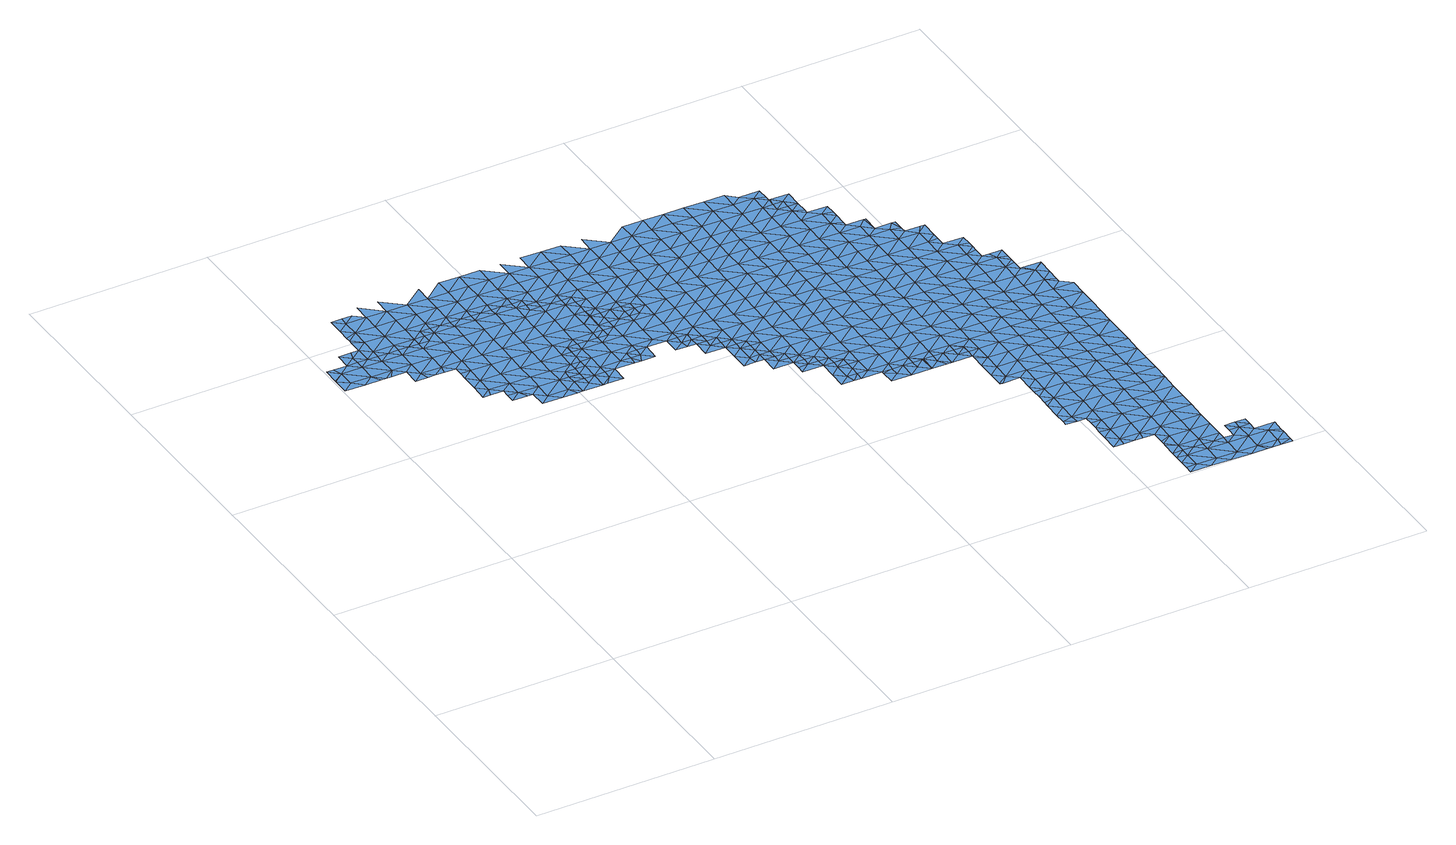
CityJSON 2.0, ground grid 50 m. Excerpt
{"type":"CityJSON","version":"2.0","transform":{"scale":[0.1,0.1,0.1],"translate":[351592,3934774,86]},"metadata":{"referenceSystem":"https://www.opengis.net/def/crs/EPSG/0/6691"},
"CityObjects":{
"waterbody1":{"type":"WaterBody","attributes":{"name":"3","class":"1140","function":"1","WaterBodyRiverFloodingRiskAttribute.description":"2","WaterBodyRiverFloodingRiskAttribute.rankOrg":"2","WaterBodyRiverFloodingRiskAttribute.adminType":"2","WaterBodyRiverFloodingRiskAttribute.scale":"L2"},"geometry":[{"type":"MultiSurface","lod":"1","boundaries":[[[0,1,2]],[[3,2,1]],[[3,1,4]],[[0,5,1]],[[6,4,1]],[[6,1,5]],[[7,8,5]],[[6,5,8]],[[6,9,10]],[[10,9,11]],[[9,6,8]],[[7,12,8]],[[11,13,14]],[[14,13,15]],[[11,9,13]],[[16,9,8]],[[15,17,18]],[[19,8,12]],[[15,13,17]],[[19,16,8]],[[16,13,9]],[[20,18,17]],[[19,12,21]],[[13,22,17]],[[23,20,17]],[[21,24,19]],[[13,16,25]],[[22,13,25]],[[24,26,19]],[[23,17,22]],[[27,26,24]],[[16,19,26]],[[28,25,16]],[[27,29,26]],[[30,16,26]],[[28,31,25]],[[29,32,26]],[[16,30,28]],[[22,25,31]],[[33,30,26]],[[32,29,34]],[[32,33,26]],[[35,22,31]],[[36,28,30]],[[37,30,33]],[[36,31,28]],[[37,33,38]],[[36,30,37]],[[31,39,40]],[[36,39,31]],[[38,41,37]],[[42,37,41]],[[37,43,36]],[[43,39,36]],[[44,42,41]],[[37,42,43]],[[44,45,42]],[[46,39,43]],[[47,39,46]],[[45,48,42]],[[42,49,43]],[[50,51,52]],[[43,49,46]],[[53,48,45]],[[54,51,55]],[[51,50,55]],[[56,54,55]],[[42,48,49]],[[50,57,55]],[[53,58,48]],[[59,60,46]],[[46,49,59]],[[61,55,57]],[[56,55,61]],[[48,58,62]],[[61,57,63]],[[49,48,64]],[[63,57,65]],[[49,66,59]],[[58,67,62]],[[64,48,62]],[[68,61,63]],[[69,60,59]],[[70,61,68]],[[71,70,68]],[[65,72,63]],[[73,74,75]],[[67,76,62]],[[66,49,64]],[[66,69,59]],[[75,71,77]],[[71,68,77]],[[73,75,77]],[[62,76,78]],[[79,64,62]],[[80,73,77]],[[81,77,68]],[[63,72,82]],[[62,78,79]],[[68,63,81]],[[83,66,64]],[[77,84,80]],[[85,82,72]],[[81,63,82]],[[79,78,86]],[[83,69,66]],[[87,64,79]],[[86,88,79]],[[83,64,87]],[[84,77,89]],[[77,81,89]],[[90,81,82]],[[82,85,91]],[[92,93,94]],[[90,82,91]],[[95,84,89]],[[96,69,83]],[[97,89,81]],[[88,93,98]],[[87,79,99]],[[93,92,98]],[[79,88,99]],[[97,81,90]],[[100,95,89]],[[99,101,87]],[[87,102,83]],[[97,90,103]],[[88,98,99]],[[92,104,98]],[[102,96,83]],[[105,100,89]],[[103,106,97]],[[105,89,97]],[[102,87,101]],[[107,98,104]],[[106,108,97]],[[105,109,100]],[[110,109,111]],[[112,107,104]],[[110,100,109]],[[99,98,113]],[[114,105,97]],[[113,98,107]],[[115,116,117]],[[115,118,116]],[[119,111,109]],[[101,99,120]],[[97,108,114]],[[112,121,107]],[[120,99,113]],[[102,101,120]],[[122,123,102]],[[124,125,118]],[[126,124,115]],[[105,127,109]],[[109,128,119]],[[118,115,124]],[[120,122,102]],[[129,127,105]],[[129,105,114]],[[124,130,125]],[[108,131,114]],[[132,113,107]],[[133,130,121]],[[133,125,130]],[[126,134,124]],[[135,132,107]],[[107,121,135]],[[128,109,127]],[[136,129,114]],[[121,130,135]],[[136,114,131]],[[137,128,127]],[[138,124,134]],[[124,139,130]],[[120,113,140]],[[138,139,124]],[[139,135,130]],[[140,113,132]],[[122,120,140]],[[141,138,134]],[[129,142,127]],[[143,137,127]],[[144,145,122]],[[136,131,146]],[[147,142,129]],[[147,129,136]],[[135,148,132]],[[149,122,140]],[[146,150,136]],[[141,151,138]],[[144,122,149]],[[143,127,142]],[[150,152,136]],[[153,140,132]],[[135,139,148]],[[154,155,156]],[[157,147,136]],[[153,149,140]],[[158,159,156]],[[160,138,151]],[[138,161,139]],[[162,143,142]],[[163,143,162]],[[132,148,164]],[[151,163,162]],[[156,155,158]],[[136,152,165]],[[160,161,138]],[[166,148,139]],[[152,159,165]],[[132,164,153]],[[147,167,142]],[[149,168,144]],[[160,151,162]],[[153,168,149]],[[159,158,165]],[[155,169,158]],[[157,136,165]],[[170,162,142]],[[167,147,157]],[[167,170,142]],[[170,160,162]],[[164,148,166]],[[171,169,172]],[[139,161,166]],[[172,173,171]],[[174,144,168]],[[173,175,171]],[[165,158,176]],[[158,169,176]],[[165,177,157]],[[178,168,153]],[[170,179,160]],[[160,180,161]],[[164,166,181]],[[153,164,182]],[[169,171,176]],[[183,184,185]],[[175,186,171]],[[187,177,165]],[[182,164,181]],[[185,188,189]],[[165,176,187]],[[157,190,167]],[[161,191,166]],[[185,184,188]],[[186,192,171]],[[191,181,166]],[[174,168,178]],[[160,179,180]],[[171,193,176]],[[194,189,195]],[[153,182,178]],[[189,188,195]],[[186,194,195]],[[184,196,188]],[[193,187,176]],[[195,192,186]],[[157,177,190]],[[161,180,191]],[[197,182,181]],[[170,167,198]],[[191,199,181]],[[196,200,188]],[[179,170,198]],[[201,196,202]],[[171,192,193]],[[167,190,198]],[[188,203,195]],[[202,204,201]],[[201,204,205]],[[182,206,178]],[[207,208,187]],[[201,200,196]],[[209,210,179]],[[197,206,182]],[[206,211,178]],[[209,179,198]],[[187,193,207]],[[177,187,208]],[[181,199,197]],[[177,212,190]],[[180,179,210]],[[205,213,201]],[[192,195,203]],[[208,212,177]],[[188,200,203]],[[203,214,192]],[[192,215,193]],[[190,216,198]],[[191,180,217]],[[213,218,201]],[[214,215,192]],[[212,216,190]],[[219,220,221]],[[220,213,222]],[[193,215,207]],[[199,191,217]],[[201,223,200]],[[222,221,220]],[[180,210,217]],[[217,224,199]],[[199,225,197]],[[220,218,213]],[[209,198,216]],[[226,208,207]],[[227,210,209]],[[215,228,207]],[[219,229,220]],[[203,200,223]],[[201,218,223]],[[203,230,214]],[[231,232,233]],[[199,224,225]],[[234,231,233]],[[208,235,212]],[[209,216,236]],[[210,237,217]],[[206,197,238]],[[226,207,228]],[[220,239,218]],[[226,235,208]],[[240,241,242]],[[230,203,223]],[[227,209,236]],[[232,243,233]],[[227,237,210]],[[239,220,229]],[[244,216,212]],[[242,234,240]],[[230,245,214]],[[214,246,215]],[[197,225,238]],[[234,233,240]],[[239,229,241]],[[245,246,214]],[[224,217,237]],[[239,247,218]],[[218,248,223]],[[239,241,240]],[[215,249,228]],[[250,225,224]],[[206,238,251]],[[252,240,233]],[[244,212,235]],[[236,216,244]],[[253,226,228]],[[250,238,225]],[[254,224,237]],[[252,239,240]],[[233,243,255]],[[230,223,248]],[[249,215,246]],[[256,255,243]],[[218,247,248]],[[250,224,254]],[[248,257,230]],[[230,258,245]],[[259,237,227]],[[226,260,235]],[[236,244,261]],[[227,236,262]],[[250,263,238]],[[238,264,251]],[[233,255,252]],[[253,228,249]],[[239,265,247]],[[262,236,261]],[[262,259,227]],[[245,266,246]],[[267,254,237]],[[235,268,244]],[[256,269,255]],[[258,230,257]],[[266,249,246]],[[259,267,237]],[[239,252,265]],[[226,253,260]],[[238,263,264]],[[269,270,255]],[[271,257,248]],[[272,247,265]],[[268,235,260]],[[261,244,268]],[[245,258,266]],[[255,273,252]],[[249,274,253]],[[275,263,250]],[[248,247,271]],[[276,262,261]],[[250,254,275]],[[277,270,269]],[[247,272,271]],[[274,249,266]],[[278,260,253]],[[271,279,257]],[[280,261,268]],[[254,267,275]],[[273,255,270]],[[262,281,259]],[[265,252,273]],[[282,272,265]],[[275,283,263]],[[263,284,264]],[[285,278,253]],[[276,261,280]],[[276,281,262]],[[258,257,286]],[[258,287,266]],[[253,274,285]],[[277,288,270]],[[259,289,267]],[[286,257,279]],[[286,287,258]],[[282,265,273]],[[272,290,271]],[[268,260,278]],[[288,291,270]],[[292,275,267]],[[263,283,284]],[[291,293,270]],[[287,294,266]],[[290,272,282]],[[280,268,295]],[[270,296,273]],[[292,283,275]],[[297,276,280]],[[274,266,294]],[[259,281,289]],[[274,298,285]],[[268,278,295]],[[279,271,299]],[[294,298,274]],[[300,293,291]],[[299,271,290]],[[292,267,289]],[[301,284,283]],[[302,280,295]],[[279,303,286]],[[276,304,281]],[[296,305,273]],[[270,293,296]],[[297,280,302]],[[286,303,287]],[[282,273,305]],[[282,306,290]],[[279,299,307]],[[278,285,308]],[[301,283,292]],[[278,309,295]],[[300,310,293]],[[301,311,284]],[[303,279,307]],[[287,312,294]],[[285,298,308]],[[290,313,299]],[[303,312,287]],[[276,297,304]],[[314,315,316]],[[316,317,318]],[[289,281,319]],[[306,282,305]],[[289,320,292]],[[310,321,293]],[[306,313,290]],[[322,323,324]],[[309,278,308]],[[302,295,309]],[[293,325,296]],[[319,281,304]],[[326,327,328]],[[314,316,318]],[[329,297,302]],[[312,330,294]],[[331,332,315]],[[294,333,298]],[[334,326,328]],[[314,331,315]],[[309,335,302]],[[336,323,322]],[[336,337,323]],[[313,338,299]],[[338,303,307]],[[339,321,310]],[[335,329,302]],[[340,314,318]],[[298,333,308]],[[341,311,301]],[[307,299,338]],[[327,342,343]],[[297,329,304]],[[326,342,327]],[[289,319,320]],[[344,336,322]],[[331,345,332]],[[346,347,337]],[[342,348,343]],[[305,296,325]],[[349,306,305]],[[336,346,337]],[[301,292,341]],[[350,345,351]],[[352,312,303]],[[293,321,325]],[[350,332,345]],[[333,294,330]],[[334,353,326]],[[341,292,320]],[[354,355,351]],[[348,356,357]],[[340,358,314]],[[342,356,348]],[[339,359,321]],[[345,354,351]],[[357,356,340]],[[354,360,355]],[[346,361,347]],[[314,362,331]],[[347,361,363]],[[349,305,325]],[[309,308,364]],[[352,303,338]],[[363,361,365]],[[319,304,366]],[[349,367,306]],[[306,368,313]],[[309,369,335]],[[352,370,312]],[[312,371,330]],[[372,342,326]],[[373,321,359]],[[308,333,364]],[[364,369,309]],[[374,311,341]],[[331,362,345]],[[375,326,353]],[[304,329,366]],[[354,376,360]],[[360,376,344]],[[321,377,325]],[[370,371,312]],[[378,379,373]],[[377,321,373]],[[340,356,358]],[[375,372,326]],[[330,371,333]],[[378,365,379]],[[380,341,320]],[[381,319,366]],[[365,361,379]],[[382,356,342]],[[314,358,362]],[[369,383,335]],[[336,344,384]],[[335,385,329]],[[320,319,380]],[[338,313,368]],[[386,352,338]],[[375,353,387]],[[345,388,354]],[[389,364,333]],[[346,336,390]],[[306,367,368]],[[346,391,361]],[[383,385,335]],[[380,319,381]],[[377,373,379]],[[344,376,384]],[[341,392,374]],[[349,325,393]],[[336,384,390]],[[380,392,341]],[[345,362,394]],[[354,395,376]],[[396,367,349]],[[387,397,375]],[[398,370,352]],[[366,329,385]],[[325,377,393]],[[389,333,371]],[[382,342,372]],[[358,356,382]],[[338,368,386]],[[399,400,401]],[[345,394,388]],[[401,400,402]],[[376,395,384]],[[346,390,391]],[[358,403,362]],[[379,404,377]],[[405,398,352]],[[406,349,393]],[[407,368,367]],[[408,383,369]],[[379,361,404]],[[399,409,400]],[[402,410,411]],[[370,398,371]],[[412,364,389]],[[397,413,375]],[[352,386,405]],[[369,364,408]],[[411,410,397]],[[366,385,414]],[[354,388,395]],[[381,366,415]],[[396,407,367]],[[358,382,416]],[[374,392,417]],[[361,391,404]],[[362,418,394]],[[377,419,393]],[[349,406,396]],[[402,400,410]],[[409,420,400]],[[404,419,377]],[[415,366,414]],[[413,421,375]],[[371,422,389]],[[415,423,381]],[[364,412,408]],[[403,358,416]],[[403,418,362]],[[418,388,394]],[[398,422,371]],[[390,384,424]],[[408,425,383]],[[383,426,385]],[[372,375,421]],[[380,381,423]],[[380,427,392]],[[386,368,407]],[[384,395,424]],[[397,410,413]],[[425,426,383]],[[419,428,393]],[[392,429,417]],[[393,430,406]],[[382,372,421]],[[423,427,380]],[[386,431,405]],[[432,410,400]],[[385,426,414]],[[433,395,388]],[[422,434,389]],[[389,435,412]],[[428,430,393]],[[436,431,386]],[[406,430,396]],[[390,424,437]],[[391,390,438]],[[439,398,405]],[[400,420,440]],[[416,382,441]],[[392,427,429]],[[442,408,412]],[[386,407,436]],[[441,382,421]],[[404,391,438]],[[433,388,418]],[[390,437,438]],[[404,443,419]],[[433,444,395]],[[435,389,434]],[[396,445,407]],[[442,425,408]],[[420,446,440]],[[413,410,432]],[[447,422,398]],[[430,445,396]],[[400,440,432]],[[424,395,444]],[[423,415,448]],[[414,426,449]],[[415,414,450]],[[424,451,437]],[[416,441,452]],[[403,416,453]],[[439,405,431]],[[454,427,423]],[[439,447,398]],[[407,455,436]],[[404,438,443]],[[446,456,440]],[[423,448,457]],[[443,458,419]],[[459,454,423]],[[419,460,428]],[[450,414,449]],[[412,435,442]],[[461,429,427]],[[418,403,453]],[[423,457,459]],[[462,413,432]],[[463,441,421]],[[416,452,453]],[[442,464,425]],[[448,415,450]],[[425,465,426]],[[421,413,466]],[[437,467,438]],[[468,431,436]],[[453,469,418]],[[434,422,447]],[[424,444,451]],[[455,407,445]],[[464,465,425]],[[470,461,427]],[[466,413,462]],[[470,427,454]],[[463,452,441]],[[433,418,469]],[[426,465,449]],[[434,471,435]],[[472,443,438]],[[473,444,433]],[[430,428,460]],[[474,448,450]],[[467,437,451]],[[475,450,449]],[[419,458,460]],[[430,476,445]],[[471,442,435]],[[468,436,455]],[[477,439,431]],[[460,476,430]],[[440,456,478]],[[463,421,466]],[[468,479,431]],[[434,447,480]],[[481,475,449]],[[432,440,482]],[[483,433,469]],[[463,484,452]],[[443,485,458]],[[477,447,439]],[[471,434,480]],[[438,467,472]],[[486,464,442]],[[472,485,443]],[[456,487,478]],[[482,440,478]],[[488,450,475]],[[476,489,445]],[[445,490,455]],[[453,452,484]],[[474,450,491]],[[451,444,473]],[[492,467,451]],[[471,486,442]],[[453,493,469]],[[450,488,491]],[[449,465,481]],[[462,432,494]],[[433,483,473]],[[458,495,460]],[[464,496,465]],[[431,479,477]],[[466,462,494]],[[432,482,494]],[[497,496,464]],[[493,453,484]],[[486,497,464]],[[469,498,483]],[[494,499,466]],[[481,500,475]],[[468,455,490]],[[493,498,469]],[[495,458,485]],[[480,447,501]],[[451,473,492]],[[492,502,467]],[[445,489,490]],[[467,503,472]],[[504,465,496]],[[501,447,477]],[[463,466,499]],[[490,505,468]],[[506,465,504]],[[507,473,483]],[[481,465,506]],[[480,508,471]],[[503,485,472]],[[476,460,509]],[[510,489,476]],[[499,511,463]],[[479,468,505]],[[512,500,481]],[[508,486,471]],[[512,481,506]],[[460,495,509]],[[513,480,501]],[[505,514,479]],[[503,467,502]],[[515,493,484]],[[516,497,486]],[[473,517,492]],[[484,463,518]],[[483,498,507]],[[508,480,513]],[[519,496,497]],[[489,520,490]],[[503,521,485]],[[476,509,510]],[[515,498,493]],[[477,479,522]],[[523,516,486]],[[463,511,518]],[[495,485,521]],[[517,473,507]],[[524,505,490]],[[501,477,522]],[[520,489,510]],[[519,497,516]],[[479,514,522]],[[502,492,525]],[[526,503,502]],[[486,508,523]],[[484,518,515]],[[527,510,509]],[[525,492,517]],[[513,501,528]],[[519,516,529]],[[495,521,530]],[[509,495,527]],[[490,520,524]],[[505,531,514]],[[507,498,532]],[[501,522,528]],[[528,533,513]],[[513,534,508]],[[532,498,515]],[[535,523,508]],[[536,517,507]],[[537,520,510]],[[526,502,525]],[[538,531,505]],[[539,516,523]],[[495,530,527]],[[514,531,522]],[[505,524,538]],[[534,535,508]],[[540,536,507]],[[521,503,541]],[[541,503,526]],[[507,532,540]],[[542,523,535]],[[541,543,521]],[[539,523,542]],[[522,544,528]],[[510,527,537]],[[537,545,520]],[[513,533,534]],[[520,546,524]],[[525,517,536]],[[547,533,528]],[[530,521,543]],[[545,546,520]],[[539,542,548]],[[549,538,524]],[[543,550,530]],[[551,547,528]],[[522,531,544]],[[534,552,535]],[[526,525,553]],[[547,554,533]],[[555,534,533]],[[527,530,550]],[[556,537,527]],[[554,555,533]],[[525,536,553]],[[526,557,541]],[[528,544,551]],[[558,544,531]],[[559,557,526]],[[557,543,541]],[[559,526,553]],[[531,538,549]],[[556,527,550]],[[560,545,537]],[[524,546,549]],[[534,555,561]],[[552,534,561]],[[551,562,547]],[[563,550,543]],[[564,560,537]],[[565,544,558]],[[564,537,556]],[[551,544,566]],[[558,531,567]],[[531,549,567]],[[544,565,566]],[[546,568,549]],[[560,569,545]],[[567,570,558]],[[571,551,566]],[[543,557,563]],[[563,572,550]],[[562,551,571]],[[546,545,569]],[[568,573,549]],[[549,574,567]],[[546,569,568]],[[556,550,575]],[[576,570,567]],[[577,560,564]],[[549,573,574]],[[568,569,578]],[[564,556,575]],[[579,576,567]],[[567,574,579]],[[550,572,575]],[[580,577,564]],[[575,580,564]],[[581,582,560]],[[569,583,578]],[[581,560,577]],[[569,560,582]],[[584,583,569]],[[584,569,582]]]}]},
"waterbody2":{"type":"WaterBody","attributes":{"name":"3","class":"1140","function":"1","WaterBodyRiverFloodingRiskAttribute.description":"2","WaterBodyRiverFloodingRiskAttribute.rankOrg":"1","WaterBodyRiverFloodingRiskAttribute.adminType":"2","WaterBodyRiverFloodingRiskAttribute.scale":"L2"},"geometry":[{"type":"MultiSurface","lod":"1","boundaries":[[[585,586,587]],[[588,54,56]],[[589,54,588]],[[75,74,590]],[[104,92,585]],[[92,94,585]],[[88,86,591]],[[78,592,591]],[[593,594,595]],[[596,592,58]],[[597,598,594]],[[596,45,599]],[[600,601,602]],[[603,604,605]],[[604,603,606]],[[603,607,606]],[[607,608,606]],[[609,610,606]],[[609,611,610]],[[606,612,609]],[[612,606,608]],[[613,614,615]],[[615,616,613]],[[617,618,619]],[[617,620,618]],[[620,616,618]],[[615,618,616]],[[615,621,618]],[[615,601,621]],[[602,601,615]],[[614,602,615]],[[622,602,614]],[[602,622,607]],[[602,607,603]],[[603,600,602]],[[600,603,605]],[[12,600,605]],[[34,29,623]],[[38,33,624]],[[599,41,624]],[[624,34,625]],[[597,626,627]],[[34,623,625]],[[604,623,605]],[[606,610,604]],[[628,627,629]],[[628,630,631]],[[597,627,598]],[[611,630,610]],[[632,631,630]],[[631,633,634]],[[633,635,636]],[[635,637,638]],[[618,621,619]],[[601,2,621]],[[599,45,44]],[[44,41,599]],[[41,38,624]],[[53,45,596]],[[86,78,591]],[[76,592,78]],[[67,592,76]],[[67,58,592]],[[53,596,58]],[[33,32,624]],[[32,34,624]],[[29,27,623]],[[24,623,27]],[[585,94,593]],[[605,24,21]],[[21,12,605]],[[12,7,600]],[[7,5,600]],[[600,5,601]],[[2,639,621]],[[639,640,621]],[[621,640,641]],[[641,619,621]],[[635,642,637]],[[642,635,643]],[[633,643,635]],[[643,633,644]],[[631,644,633]],[[632,644,631]],[[628,610,630]],[[629,610,628]],[[629,604,610]],[[604,629,623]],[[629,625,623]],[[629,627,625]],[[626,625,627]],[[626,624,625]],[[626,599,624]],[[597,599,626]],[[597,596,599]],[[594,596,597]],[[594,592,596]],[[593,592,594]],[[593,591,592]],[[94,591,593]],[[93,591,94]],[[591,93,88]],[[125,645,646]],[[646,645,587]],[[645,585,587]],[[645,104,585]],[[0,2,601]],[[585,593,586]],[[593,595,586]],[[595,647,586]],[[595,648,647]],[[598,648,595]],[[598,649,648]],[[627,649,598]],[[627,628,649]],[[649,628,634]],[[628,631,634]],[[650,649,634]],[[634,651,650]],[[633,651,634]],[[633,636,651]],[[651,636,652]],[[636,653,652]],[[653,636,654]],[[654,636,638]],[[638,636,635]],[[655,654,638]],[[654,655,656]],[[654,656,657]],[[657,658,654]],[[659,658,660]],[[661,659,660]],[[661,662,659]],[[663,662,661]],[[663,664,662]],[[601,5,0]],[[141,134,665]],[[665,128,137]],[[84,666,667]],[[667,668,73]],[[668,669,590]],[[669,589,588]],[[52,670,662]],[[51,670,52]],[[65,57,671]],[[72,65,671]],[[100,110,95]],[[74,668,590]],[[73,668,74]],[[151,141,163]],[[163,141,665]],[[137,163,665]],[[163,137,143]],[[665,134,128]],[[128,134,672]],[[134,126,672]],[[126,115,672]],[[116,118,646]],[[673,667,666]],[[673,674,667]],[[587,674,673]],[[674,668,667]],[[674,647,668]],[[647,675,668]],[[675,669,668]],[[675,676,669]],[[650,676,675]],[[648,650,675]],[[676,589,669]],[[676,652,589]],[[589,652,670]],[[589,670,54]],[[51,54,670]],[[50,52,677]],[[677,52,664]],[[57,50,677]],[[678,57,677]],[[678,671,57]],[[678,679,671]],[[679,680,671]],[[680,72,671]],[[95,110,666]],[[666,84,95]],[[80,84,667]],[[667,73,80]],[[590,71,75]],[[590,588,71]],[[590,669,588]],[[70,71,588]],[[70,56,61]],[[56,70,588]],[[677,664,678]],[[664,52,662]],[[670,659,662]],[[653,659,670]],[[659,653,658]],[[658,653,654]],[[670,652,653]],[[676,651,652]],[[651,676,650]],[[648,649,650]],[[594,598,595]],[[605,623,24]],[[647,648,675]],[[586,647,674]],[[586,674,587]],[[587,673,646]],[[118,125,646]],[[125,133,645]],[[112,104,645]],[[115,117,111]],[[112,645,121]],[[133,121,645]],[[111,119,672]],[[115,111,672]],[[117,116,681]],[[681,111,117]],[[681,666,111]],[[119,128,672]],[[116,646,681]],[[646,673,681]],[[673,666,681]],[[110,111,666]]]}]},
"waterbody3":{"type":"WaterBody","attributes":{"name":"3","class":"1140","function":"1","WaterBodyRiverFloodingRiskAttribute.description":"2","WaterBodyRiverFloodingRiskAttribute.rankOrg":"1","WaterBodyRiverFloodingRiskAttribute.adminType":"2","WaterBodyRiverFloodingRiskAttribute.scale":"L2"},"geometry":[{"type":"MultiSurface","lod":"1","boundaries":[[[108,682,683]],[[103,90,91]],[[683,682,684]],[[91,684,682]],[[684,91,85]],[[106,103,682]],[[106,682,108]],[[91,682,103]]]}]},
"waterbody4":{"type":"WaterBody","attributes":{"name":"3","class":"1140","function":"1","WaterBodyRiverFloodingRiskAttribute.description":"2","WaterBodyRiverFloodingRiskAttribute.rankOrg":"1","WaterBodyRiverFloodingRiskAttribute.adminType":"2","WaterBodyRiverFloodingRiskAttribute.scale":"L2"},"geometry":[{"type":"MultiSurface","lod":"1","boundaries":[[[152,150,159]],[[146,685,150]],[[150,685,156]],[[156,686,154]],[[686,156,685]],[[131,687,685]],[[686,685,687]],[[146,131,685]],[[156,159,150]]]}]},
"waterbody5":{"type":"WaterBody","attributes":{"name":"3","class":"1140","function":"1","WaterBodyRiverFloodingRiskAttribute.description":"2","WaterBodyRiverFloodingRiskAttribute.rankOrg":"1","WaterBodyRiverFloodingRiskAttribute.adminType":"2","WaterBodyRiverFloodingRiskAttribute.scale":"L2"},"geometry":[{"type":"MultiSurface","lod":"1","boundaries":[[[169,688,172]],[[169,155,688]],[[172,688,173]],[[173,688,689]],[[155,154,688]],[[689,688,154]]]}]},
"waterbody6":{"type":"WaterBody","attributes":{"name":"3","class":"1140","function":"1","WaterBodyRiverFloodingRiskAttribute.description":"2","WaterBodyRiverFloodingRiskAttribute.rankOrg":"1","WaterBodyRiverFloodingRiskAttribute.adminType":"2","WaterBodyRiverFloodingRiskAttribute.scale":"L2"},"geometry":[{"type":"MultiSurface","lod":"1","boundaries":[[[690,691,185]],[[185,691,183]],[[692,690,693]],[[691,690,692]],[[175,173,694]],[[690,694,693]],[[693,694,173]],[[694,189,194]],[[694,186,175]],[[194,186,694]],[[189,690,185]],[[189,694,690]]]}]},
"waterbody7":{"type":"WaterBody","attributes":{"name":"3","class":"1140","function":"1","WaterBodyRiverFloodingRiskAttribute.description":"2","WaterBodyRiverFloodingRiskAttribute.rankOrg":"1","WaterBodyRiverFloodingRiskAttribute.adminType":"2","WaterBodyRiverFloodingRiskAttribute.scale":"L2"},"geometry":[{"type":"MultiSurface","lod":"1","boundaries":[[[184,183,695]],[[202,695,204]],[[183,696,695]],[[204,695,696]],[[196,695,202]],[[184,695,196]]]}]},
"waterbody8":{"type":"WaterBody","attributes":{"name":"3","class":"1140","function":"1","WaterBodyRiverFloodingRiskAttribute.description":"2","WaterBodyRiverFloodingRiskAttribute.rankOrg":"1","WaterBodyRiverFloodingRiskAttribute.adminType":"2","WaterBodyRiverFloodingRiskAttribute.scale":"L2"},"geometry":[{"type":"MultiSurface","lod":"1","boundaries":[[[222,213,697]],[[697,698,221]],[[205,204,697]],[[697,204,699]],[[697,699,698]],[[213,205,697]],[[222,697,221]]]}]},
"waterbody9":{"type":"WaterBody","attributes":{"name":"3","class":"1140","function":"1","WaterBodyRiverFloodingRiskAttribute.description":"2","WaterBodyRiverFloodingRiskAttribute.rankOrg":"1","WaterBodyRiverFloodingRiskAttribute.adminType":"2","WaterBodyRiverFloodingRiskAttribute.scale":"L2"},"geometry":[{"type":"MultiSurface","lod":"1","boundaries":[[[242,241,700]],[[700,221,701]],[[702,701,703]],[[234,702,231]],[[219,221,700]],[[229,219,241]],[[700,702,234]],[[219,700,241]],[[700,701,702]],[[700,234,242]],[[702,703,704]],[[702,704,231]],[[704,232,231]]]}]},
"waterbody10":{"type":"WaterBody","attributes":{"name":"3","class":"1140","function":"1","WaterBodyRiverFloodingRiskAttribute.description":"2","WaterBodyRiverFloodingRiskAttribute.rankOrg":"1","WaterBodyRiverFloodingRiskAttribute.adminType":"2","WaterBodyRiverFloodingRiskAttribute.scale":"L2"},"geometry":[{"type":"MultiSurface","lod":"1","boundaries":[[[378,705,365]],[[705,310,706]],[[707,706,708]],[[365,705,706]],[[708,706,310]],[[709,707,708]],[[710,711,712]],[[710,712,713]],[[359,339,705]],[[339,310,705]],[[708,310,300]],[[300,291,708]],[[291,288,709]],[[714,709,288]],[[711,709,714]],[[714,288,277]],[[277,269,714]],[[712,269,256]],[[708,291,709]],[[711,269,712]],[[714,269,711]],[[256,713,712]],[[713,256,243]],[[359,378,373]],[[359,705,378]]]}]},
"waterbody11":{"type":"WaterBody","attributes":{"name":"3","class":"1140","function":"1","WaterBodyRiverFloodingRiskAttribute.description":"2","WaterBodyRiverFloodingRiskAttribute.rankOrg":"1","WaterBodyRiverFloodingRiskAttribute.adminType":"2","WaterBodyRiverFloodingRiskAttribute.scale":"L2"},"geometry":[{"type":"MultiSurface","lod":"1","boundaries":[[[715,716,717]],[[718,719,720]],[[721,722,723]],[[722,724,725]],[[446,725,456]],[[409,726,420]],[[727,728,729]],[[716,730,717]],[[730,716,731]],[[399,732,409]],[[409,732,726]],[[726,732,733]],[[729,717,734]],[[717,729,735]],[[717,735,715]],[[715,735,736]],[[736,735,721]],[[735,722,721]],[[724,719,487]],[[487,456,724]],[[725,724,456]],[[722,737,723]],[[737,722,725]],[[737,725,726]],[[726,725,420]],[[446,420,725]],[[717,730,734]],[[727,729,734]],[[738,735,729]],[[719,738,720]],[[726,739,737]],[[740,741,739]],[[740,739,733]],[[733,739,726]],[[728,742,729]],[[742,738,729]],[[720,738,742]],[[738,722,735]],[[724,722,738]],[[724,738,719]],[[743,718,720]],[[744,743,720]],[[745,744,720]],[[744,745,746]],[[739,741,747]],[[737,739,747]],[[723,737,747]],[[745,720,742]]]}]},
"waterbody12":{"type":"WaterBody","attributes":{"name":"3","class":"1140","function":"1","WaterBodyRiverFloodingRiskAttribute.description":"2","WaterBodyRiverFloodingRiskAttribute.rankOrg":"3","WaterBodyRiverFloodingRiskAttribute.adminType":"2","WaterBodyRiverFloodingRiskAttribute.scale":"L2"},"geometry":[{"type":"MultiSurface","lod":"1","boundaries":[[[448,474,457]],[[748,457,474]],[[457,748,459]],[[491,749,748]],[[750,748,749]],[[750,459,748]],[[454,459,750]],[[474,491,748]]]}]}
},
"vertices":[
[90,1418,13],[90,1440,13],[62,1418,13],[63,1463,13],[97,1463,13],[118,1417,13],[119,1463,13],[147,1417,13],[147,1439,13],[148,1485,13],[119,1499,13],[120,1509,13],[175,1416,13],[149,1532,13],[120,1522,13],[120,1556,13],[204,1484,13],[149,1578,13],[121,1601,13],[204,1438,13],[150,1601,13],[203,1416,13],[206,1577,13],[178,1600,13],[231,1415,13],[205,1531,13],[260,1437,13],[232,1415,13],[262,1530,13],[260,1415,13],[261,1483,13],[263,1576,13],[289,1437,13],[289,1460,13],[289,1414,13],[207,1623,13],[319,1529,13],[318,1483,13],[317,1459,13],[319,1575,13],[263,1622,13],[346,1459,13],[374,1482,13],[375,1528,13],[374,1458,13],[403,1458,13],[376,1574,13],[377,1620,13],[431,1481,13],[432,1527,13],[538,1086,12],[510,1110,12],[510,1087,12],[431,1457,13],[511,1133,12],[538,1109,12],[539,1133,12],[566,1086,12],[459,1457,13],[433,1573,13],[433,1619,13],[567,1132,12],[488,1480,13],[595,1108,12],[489,1526,13],[595,1085,12],[489,1572,13],[487,1456,13],[596,1155,12],[490,1618,13],[567,1155,12],[568,1178,12],[623,1085,12],[569,1224,12],[568,1224,12],[568,1201,12],[515,1456,13],[596,1201,12],[516,1456,13],[544,1479,13],[597,1224,12],[652,1154,12],[652,1108,12],[546,1571,13],[625,1223,12],[679,1084,12],[544,1455,12],[545,1525,13],[572,1455,12],[653,1200,12],[680,1130,12],[680,1107,12],[600,1409,12],[572,1432,12],[571,1410,12],[654,1223,12],[547,1617,13],[709,1153,12],[600,1432,12],[601,1478,12],[682,1222,12],[602,1524,13],[603,1570,13],[681,1130,12],[628,1409,12],[710,1199,12],[709,1130,12],[657,1431,12],[737,1129,12],[711,1245,12],[682,1246,12],[682,1269,12],[657,1408,12],[658,1477,12],[766,1152,12],[684,1314,12],[683,1315,12],[683,1314,12],[684,1338,12],[711,1269,12],[659,1523,12],[685,1408,12],[659,1570,12],[603,1616,13],[712,1337,12],[684,1361,12],[712,1314,12],[767,1244,12],[740,1268,12],[766,1198,12],[713,1384,12],[793,1128,12],[714,1476,12],[684,1384,12],[740,1314,12],[714,1430,12],[822,1151,12],[768,1268,12],[769,1336,12],[770,1383,12],[715,1523,12],[768,1313,12],[824,1243,12],[796,1267,12],[717,1615,12],[660,1616,13],[822,1128,12],[823,1197,12],[770,1429,12],[716,1569,12],[850,1128,12],[796,1313,12],[851,1128,12],[772,1522,12],[850,1081,12],[878,1080,12],[850,1104,12],[880,1196,12],[878,1104,12],[851,1127,12],[825,1335,12],[826,1382,12],[825,1289,12],[796,1290,12],[771,1475,12],[879,1150,12],[827,1428,12],[881,1242,12],[773,1568,12],[906,1080,12],[881,1288,12],[934,1056,12],[906,1057,12],[905,1033,12],[773,1614,12],[934,1033,12],[935,1103,12],[936,1195,12],[829,1567,12],[882,1334,12],[883,1381,12],[828,1474,12],[828,1521,12],[961,940,12],[989,940,12],[961,964,12],[962,1032,12],[936,1149,12],[989,963,12],[962,987,12],[937,1241,12],[884,1427,12],[991,1055,12],[992,1102,12],[962,1010,12],[990,1009,12],[1017,939,12],[885,1520,12],[938,1288,12],[884,1473,12],[1046,962,12],[1045,916,12],[1017,916,12],[1047,1008,12],[1016,893,12],[1045,892,12],[886,1566,12],[992,1148,12],[993,1194,12],[939,1334,12],[939,1380,12],[830,1613,12],[994,1241,12],[1073,892,12],[1047,1054,12],[1048,1101,12],[995,1287,12],[940,1426,12],[1102,915,12],[1101,846,12],[1101,869,12],[1073,846,12],[1073,869,12],[1103,961,12],[941,1472,12],[942,1519,12],[1050,1193,12],[996,1379,12],[1049,1147,12],[1129,846,12],[1103,1007,12],[1128,776,12],[1127,752,12],[1156,775,12],[1128,799,12],[1051,1240,12],[995,1333,12],[997,1425,12],[943,1565,12],[1158,868,12],[1157,822,12],[1129,845,12],[1128,822,12],[1184,751,12],[1051,1286,12],[1104,1053,12],[1105,1100,12],[1158,914,12],[1159,960,12],[1106,1146,12],[998,1518,12],[943,1611,12],[1214,821,12],[1106,1192,12],[998,1471,12],[1213,774,12],[1212,751,12],[1160,1006,12],[1161,1052,12],[1054,1424,12],[1107,1239,12],[1052,1332,12],[1053,1378,12],[999,1564,12],[1000,1610,12],[1214,867,12],[1162,1099,12],[1054,1470,12],[1108,1285,12],[1241,750,12],[1269,773,12],[1216,959,12],[1215,913,12],[1270,820,12],[1162,1145,12],[1055,1517,12],[1109,1377,12],[1269,750,12],[1164,1238,12],[1217,1006,12],[1109,1331,12],[1110,1423,12],[1271,866,12],[1056,1563,12],[1057,1609,12],[1163,1191,12],[1217,1052,12],[1218,1098,12],[1297,750,12],[1111,1469,12],[1272,912,12],[1298,750,12],[1112,1516,12],[1326,772,12],[1219,1144,12],[1165,1284,12],[1327,819,12],[1166,1376,12],[1220,1190,12],[1273,959,12],[1326,749,12],[1113,1562,12],[1165,1330,12],[1274,1051,12],[1167,1422,12],[1328,865,12],[1328,911,12],[1273,1005,12],[1220,1237,12],[1221,1283,12],[1354,749,12],[1113,1608,12],[1275,1097,12],[1329,958,12],[1489,354,12],[1461,377,12],[1461,347,12],[1460,331,12],[1491,330,12],[1168,1468,12],[1168,1515,12],[1383,771,12],[1414,563,12],[1408,566,12],[1408,564,12],[1384,818,12],[1544,214,11],[1516,238,11],[1515,191,11],[1223,1375,12],[1276,1143,12],[1490,400,12],[1462,424,12],[1276,1189,12],[1542,191,11],[1222,1329,12],[1436,586,12],[1409,609,12],[1330,1004,12],[1382,748,12],[1517,330,12],[1169,1561,12],[1544,261,11],[1516,265,11],[1464,563,12],[1491,446,12],[1437,632,12],[1409,656,12],[1517,284,12],[1384,864,12],[1462,440,12],[1463,469,12],[1331,1050,12],[1571,190,11],[1491,492,12],[1463,493,12],[1545,307,12],[1517,307,12],[1546,353,12],[1410,748,12],[1463,516,12],[1438,678,12],[1547,399,12],[1410,692,12],[1277,1236,12],[1410,702,12],[1224,1421,12],[1385,910,12],[1386,957,12],[1278,1282,12],[1331,1096,12],[1332,1142,12],[1601,260,11],[1411,748,12],[1170,1607,12],[1600,213,11],[1492,539,12],[1439,770,12],[1411,725,12],[1439,724,12],[1225,1514,12],[1224,1467,12],[1602,306,12],[1279,1328,12],[1493,585,12],[1279,1374,12],[1387,1003,12],[1595,190,11],[1548,491,12],[1333,1188,12],[1494,631,12],[1495,677,12],[1226,1560,12],[1440,817,12],[1547,445,12],[1549,538,12],[1442,909,12],[1628,189,11],[1388,1095,12],[1627,97,10],[1655,120,10],[1627,134,11],[1628,144,11],[1603,398,12],[1495,724,12],[1387,1049,12],[1441,863,12],[1443,956,12],[1335,1281,12],[1655,97,10],[1656,166,11],[1628,154,11],[1334,1235,12],[1657,212,11],[1280,1421,12],[1281,1467,12],[1603,352,12],[1227,1606,12],[1604,444,12],[1496,770,12],[1683,96,10],[1658,259,11],[1389,1141,12],[1282,1513,12],[1550,584,12],[1335,1327,12],[1336,1374,12],[1283,1559,12],[1497,816,12],[1254,1582,12],[1498,862,12],[1444,1048,12],[1713,165,10],[1605,490,12],[1390,1187,12],[1390,1234,12],[1443,1002,12],[1550,630,12],[1551,677,12],[1445,1094,12],[1712,119,10],[1658,305,11],[1391,1280,12],[1552,723,12],[1606,537,12],[1498,908,12],[1712,96,10],[1446,1140,12],[1310,1489,12],[1337,1420,12],[1338,1466,12],[1606,583,12],[1659,351,11],[1660,397,11],[1311,1536,12],[1499,955,12],[1740,95,10],[1310,1490,12],[1553,769,12],[1310,1513,12],[1554,815,12],[1311,1581,12],[1714,211,10],[1715,304,11],[1392,1326,12],[1393,1373,12],[1714,258,10],[1607,629,12],[1500,1001,12],[1661,443,11],[1311,1550,12],[1447,1233,12],[1608,676,12],[1662,536,12],[1338,1489,12],[1365,1442,12],[1554,861,12],[1501,1093,12],[1769,118,10],[1501,1047,12],[1446,1186,12],[1394,1419,12],[1769,164,10],[1661,489,12],[1716,350,11],[1609,722,12],[1448,1279,12],[1768,95,10],[1366,1455,12],[1555,907,12],[1556,954,12],[1366,1488,12],[1663,582,12],[1717,396,11],[1770,210,10],[1609,768,12],[1421,1349,12],[1449,1325,12],[1717,442,11],[1771,257,10],[1422,1441,12],[1502,1139,12],[1664,628,12],[1665,675,12],[1421,1361,12],[1557,1000,12],[1422,1395,12],[1718,488,11],[1504,1232,12],[1610,814,12],[1611,860,12],[1772,303,10],[1422,1413,12],[1503,1185,12],[1557,1046,12],[1773,395,11],[1476,1301,12],[1719,535,11],[1772,349,10],[1471,1348,12],[1612,906,12],[1665,721,12],[1558,1092,12],[1505,1278,12],[1612,953,12],[1720,581,12],[1720,627,12],[1667,813,12],[1559,1139,12],[1477,1348,12],[1666,767,12],[1614,1045,12],[1774,441,11],[1560,1185,12],[1560,1231,12],[1533,1255,12],[1776,534,11],[1668,859,12],[1613,999,12],[1522,1301,12],[1775,488,11],[1721,674,12],[1533,1271,12],[1722,720,12],[1615,1092,12],[1668,905,12],[1669,952,12],[1587,1161,12],[1533,1300,12],[1670,998,12],[1723,766,12],[1616,1138,12],[1575,1254,12],[1776,580,12],[1588,1187,12],[1588,1207,12],[1724,812,12],[1778,673,12],[1643,1068,12],[1777,626,12],[1725,904,12],[1589,1254,12],[1644,1160,12],[1779,719,12],[1724,858,12],[1643,1097,12],[1644,1114,12],[1671,1044,12],[1698,975,12],[1726,951,12],[1664,1067,12],[1644,1131,12],[1779,765,12],[1698,1005,12],[1698,1020,12],[1780,811,12],[1699,1067,12],[1753,881,12],[1704,975,12],[1699,1037,12],[1781,857,12],[1753,894,12],[1754,927,12],[1755,974,12],[1755,971,12],
[600,1386,12],[542,1340,13],[599,1339,13],[539,1155,12],[482,1156,12],[540,1201,12],[544,1433,12],[487,1434,13],[543,1387,12],[486,1388,13],[485,1341,13],[430,1435,13],[430,1389,13],[429,1342,13],[374,1436,13],[146,1393,13],[90,1394,13],[146,1347,13],[202,1346,13],[259,1345,13],[203,1392,13],[201,1300,13],[174,1323,13],[173,1277,13],[229,1277,13],[258,1299,13],[253,1276,13],[209,1277,13],[104,1324,13],[117,1324,13],[89,1348,13],[60,1325,13],[4,1370,13],[32,1349,13],[4,1372,13],[3,1326,13],[33,1395,13],[131,1324,13],[260,1391,13],[317,1437,13],[316,1390,13],[373,1390,13],[372,1343,13],[315,1298,13],[315,1344,13],[286,1276,13],[314,1252,13],[286,1253,13],[313,1205,12],[371,1251,12],[312,1159,12],[369,1158,12],[304,1137,12],[340,1136,12],[24,1419,13],[5,1419,13],[4,1375,13],[284,1137,12],[285,1182,12],[285,1229,13],[656,1385,12],[655,1338,12],[485,1295,12],[428,1296,13],[371,1297,13],[427,1250,13],[370,1204,12],[426,1157,12],[425,1111,12],[368,1112,12],[340,1115,12],[339,1089,12],[381,1089,12],[396,1088,12],[424,1065,12],[396,1042,12],[452,1041,12],[481,1064,12],[494,1040,12],[509,1040,12],[768,1290,12],[654,1246,12],[597,1247,12],[541,1248,12],[483,1202,12],[482,1110,12],[594,1062,12],[711,1291,12],[598,1293,12],[541,1294,13],[484,1249,12],[426,1203,12],[538,1063,12],[565,1039,12],[575,1039,12],[622,1038,12],[655,1292,12],
[708,1107,12],[736,1083,12],[697,1083,12],
[822,1105,12],[826,1081,12],[793,1082,12],
[877,1057,12],[849,1034,12],
[933,964,12],[936,941,12],[904,941,12],[904,988,12],[933,1010,12],
[988,917,12],[960,894,12],
[1044,870,12],[1015,847,12],[1016,869,12],
[1100,823,12],[1072,800,12],[1099,776,12],[1071,753,12],[1106,753,12],
[1382,725,12],[1353,703,12],[1338,703,12],[1325,726,12],[1297,704,12],[1184,706,12],[1240,705,12],[1212,728,12],[1184,744,12],[1269,727,12],
[1852,1,9],[1875,1,9],[1880,24,9],[1797,118,9],[1796,94,9],[1825,117,9],[1795,2,9],[1767,26,9],[1739,3,9],[1768,72,9],[1711,73,10],[1655,73,10],[1909,60,9],[1910,93,9],[1881,70,9],[1908,12,9],[1908,0,9],[1626,76,10],[1626,51,10],[1909,46,9],[1824,25,9],[1839,2,9],[1710,26,10],[1825,71,9],[1654,27,10],[1626,27,10],[1625,5,10],[1853,93,9],[1797,141,9],[1826,141,9],[1854,117,9],[1854,140,9],[1682,4,10],
[1338,1512,12],[1367,1535,12],[1316,1536,12]
]}
